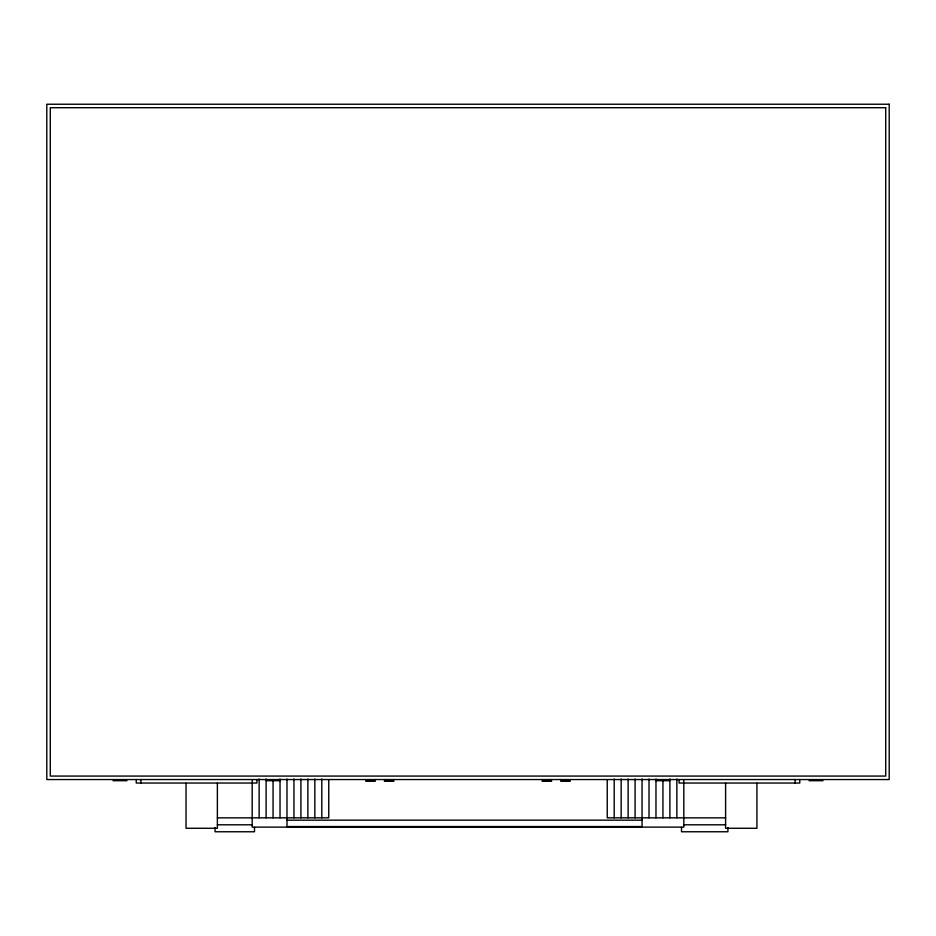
<?xml version="1.0" encoding="UTF-8"?>
<svg xmlns="http://www.w3.org/2000/svg" width="936" height="936" viewBox="0 0 936 936"><rect width="100%" height="100%" fill="white"/><g stroke="black" fill="none" stroke-linecap="round" stroke-linejoin="round"><path stroke-width="1.4" d="M113.034 780.706L126.957 780.706M266.198 780.706L280.121 780.706M655.902 780.706L669.825 780.706M809.067 780.706L822.99 780.706M217.374 817.842L328.758 817.842L328.758 779.852M725.599 817.842L607.242 817.842L607.242 779.852M286.989 820.158L642.049 820.158M217.374 824.803L252.182 824.803M683.818 824.803L725.599 824.803M799.777 779.548L799.777 783.034L679.103 783.034L679.103 779.548M795.144 779.548L795.144 783.034M756.92 783.315L756.92 828.278L725.599 828.278L725.599 783.268M727.915 827.588L727.915 831.765L681.502 831.765L681.502 827.412M683.818 783.268L683.818 827.12L252.182 827.12L252.182 783.268M683.748 779.548L683.748 783.034M676.857 778.951L676.857 817.842M669.895 778.951L669.895 817.842M662.934 780.39L662.934 817.842M655.972 778.951L655.972 817.842M649.011 778.951L649.011 817.842M642.049 778.951L642.049 826.547L286.989 826.547L286.989 778.951M635.088 778.951L635.088 817.842M628.126 778.951L628.126 817.842M621.165 778.951L621.165 817.842M614.203 778.951L614.203 817.842M570.106 779.548L570.106 781.291L560.828 781.291L560.828 779.548M568.948 781.291L561.986 781.291M551.538 779.548L551.538 781.291L542.26 781.291L542.26 779.548M550.38 781.291L543.418 781.291M393.74 779.548L393.74 781.291L384.462 781.291L384.462 779.548M392.582 781.291L385.62 781.291M375.172 779.548L375.172 781.291L365.894 781.291L365.894 779.548M374.014 781.291L367.052 781.291M321.797 778.951L321.797 817.842M314.835 778.951L314.835 817.842M307.874 778.951L307.874 817.842M300.912 778.951L300.912 817.842M293.951 778.951L293.951 817.842M280.028 778.951L280.028 817.842M273.066 780.39L273.066 817.842M266.105 778.951L266.105 817.842M259.143 778.951L259.143 817.842M256.92 779.548L256.92 783.034L136.246 783.034L136.246 779.548M254.498 827.412L254.498 831.765L215.046 831.765L215.046 827.588M252.275 779.548L252.275 783.034M217.374 783.268L217.374 828.278L186.042 828.278L186.042 783.315M140.891 779.548L140.891 783.034M889.2 104.235L46.8 104.235L46.8 779.548L889.2 779.548L889.2 104.235M885.713 107.722L50.287 107.722L50.287 776.073L885.713 776.073L885.713 107.722"/></g></svg>
